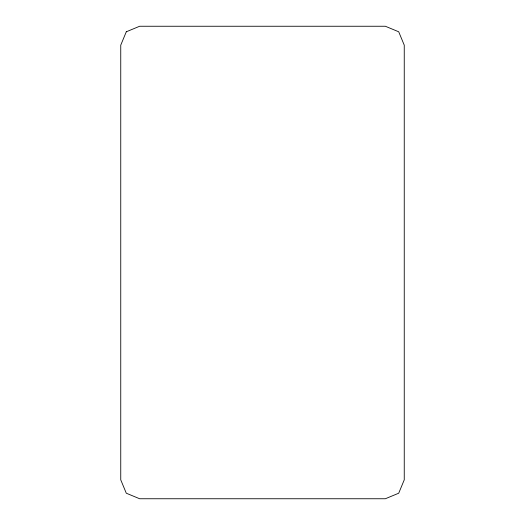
<?xml version="1.0" encoding="UTF-8"?>
<svg xmlns="http://www.w3.org/2000/svg" width="525" height="525" viewBox="0 0 525 525"><rect width="100%" height="100%" fill="white"/><g stroke="black" fill="none" stroke-linecap="round" stroke-linejoin="round"><path stroke-width="0.79" d="M126.289 31.789L120.75 45.15L120.75 479.85L126.289 493.211L139.65 498.75L385.35 498.75L398.711 493.211L404.25 479.85L404.25 45.15L398.711 31.789L385.35 26.25L139.65 26.25L126.289 31.789"/></g></svg>
